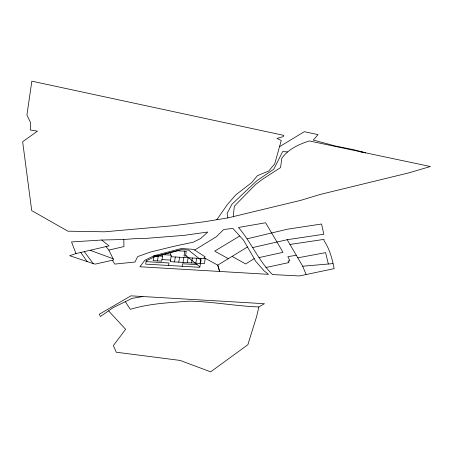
<?xml version="1.0" encoding="UTF-8"?>
<svg xmlns="http://www.w3.org/2000/svg" width="453" height="453" viewBox="0 0 453 453"><rect width="100%" height="100%" fill="white"/><g stroke="black" fill="none" stroke-linecap="round" stroke-linejoin="round"><path stroke-width="0.68" d="M112.338 260.254L114.802 264.099L134.994 262.015L137.644 256.602L150.153 252.14L173.98 246.29L193.216 242.208L200.696 238.493L207.836 232.032L184.031 235.367L144.275 238.527L133.731 238.737L123.828 239.501L123.924 246.568L108.862 250.101L105.951 246.591L76.002 253.567L69.688 255.713L94.258 263.952L95.56 264.031L113.697 259.937L108.862 250.101M157.44 260.911L158.307 255.985M162.848 254.66L161.698 261.16L153.176 260.656L154.043 255.735L181.438 248.504L193.697 249.382L205.203 256.885L203.992 257.638L217.734 265.141L219.626 271.455L217.734 265.141L247.457 246.987M168.544 265.464L168.986 262.983L146.087 261.63M170.373 255.107L170.832 252.531M174.49 261.913L175.362 256.993M178.754 262.162L179.62 257.242M182.185 266.268L182.627 263.788L197.095 264.637M184.847 251.205L184.02 255.911L186.579 256.058M183.018 262.417L183.884 257.491M187.282 262.666L188.148 257.746M191.54 262.916L192.412 257.995M195.804 263.17L196.676 258.244M200.067 263.42L200.939 258.499M258.861 306.953L256.568 316.766L247.87 344.716L210.645 371.834L180.13 360.424L116.296 352.224L113.363 345.588L125.623 329.308L108.573 310.871L100.373 316.488L99.332 314.206L130.934 295.837L264.456 303.708L258.861 306.953C235.617 306.081 212.672 301.636 189.439 301.143C169.603 302.689 149.45 303.465 130.311 309.359L125.334 301.709L113.239 307.559L108.573 310.871M216.851 219.694L227.213 204.75L235.736 194.92L251.591 182.661L257.48 175.634L268.714 171.024L274.716 163.867L281.256 140.481L276.942 138.42L283.25 136.619L283.816 135.379L31.852 81.166L26.914 115L30.493 122.497L30.272 129.983L37.435 131.149L22.65 141.744L31.716 210.617L67.893 231.183L104.513 231.806L173.278 225.719L204.671 221.715L227.904 217.899L300.554 200.39L320.288 194.428L408.81 172.876L430.35 166.517L309.269 140.934C298.935 144.314 288.374 149.088 281.828 158.176L280.566 167.582L262.621 179.161L255.6 184.473L234.354 206.172L233.442 214.546L233.578 216.823M194.682 250.028L216.353 236.732L223.686 229.501L232.921 228.425L243.471 240.124L254.207 258.595L245.685 263.963L232.315 256.511M239.614 236.053L214.694 251.138L228.539 258.782M279.671 146.613L304.286 131.693L318.057 134.615L313.306 140.045L335.192 145.968L354.552 149.892L365.52 152.808L359.92 151.636M125.334 301.709L131.914 298.414L142.882 296.534M154.377 256.874L177.485 250.775L186.296 251.29L185.594 255.271L199.869 266.851M259.076 257.593L283.017 252.332L265.651 222.757L238.465 227.468C251.149 242.185 258.584 260.832 272.468 274.569L299.376 275.962L334.138 268.64C332.208 258.856 329.727 249.144 324.054 240.747L324.014 239.388L289.982 244.456M247.213 238.799L287.378 229.212L321.545 224.003L323.85 234.235L287.208 239.711L252.604 247.57M105.951 246.591L109.031 245.905L101.761 240.028L71.529 241.942L76.002 253.567M265.832 267.536L288.946 262.57L288.068 261.058L289.852 260.758L287.865 256.681L296.29 255.266M297.791 257.825L325.594 252.638L328.329 264.008M287.208 239.711L302.689 266.211L332.927 263.618M101.761 240.028L123.828 239.501M162.769 254.66L171.376 255.164L170.226 261.664L204.331 263.669L205.203 258.748L171.098 256.738M162.57 256.239L154.043 255.735L144.807 260.265L139.92 266.76L268.499 274.337L264.071 270.843L255.515 261.058L254.207 258.595M161.981 259.586L170.504 260.084M287.547 151.908L282.666 151.591L273.759 169.246L256.936 180.639L231.993 204.207L227.106 213.437L227.904 217.899M90.209 250.305L113.12 258.759M84.32 251.664L93.233 263.606M80.793 252.508L87.163 261.574M302.689 266.211L306.047 274.376M146.217 260.871L145.645 264.116L199.79 267.304L201.064 260.084L188.476 250.045L181.325 249.62L154.977 256.579L146.217 260.871"/></g></svg>
